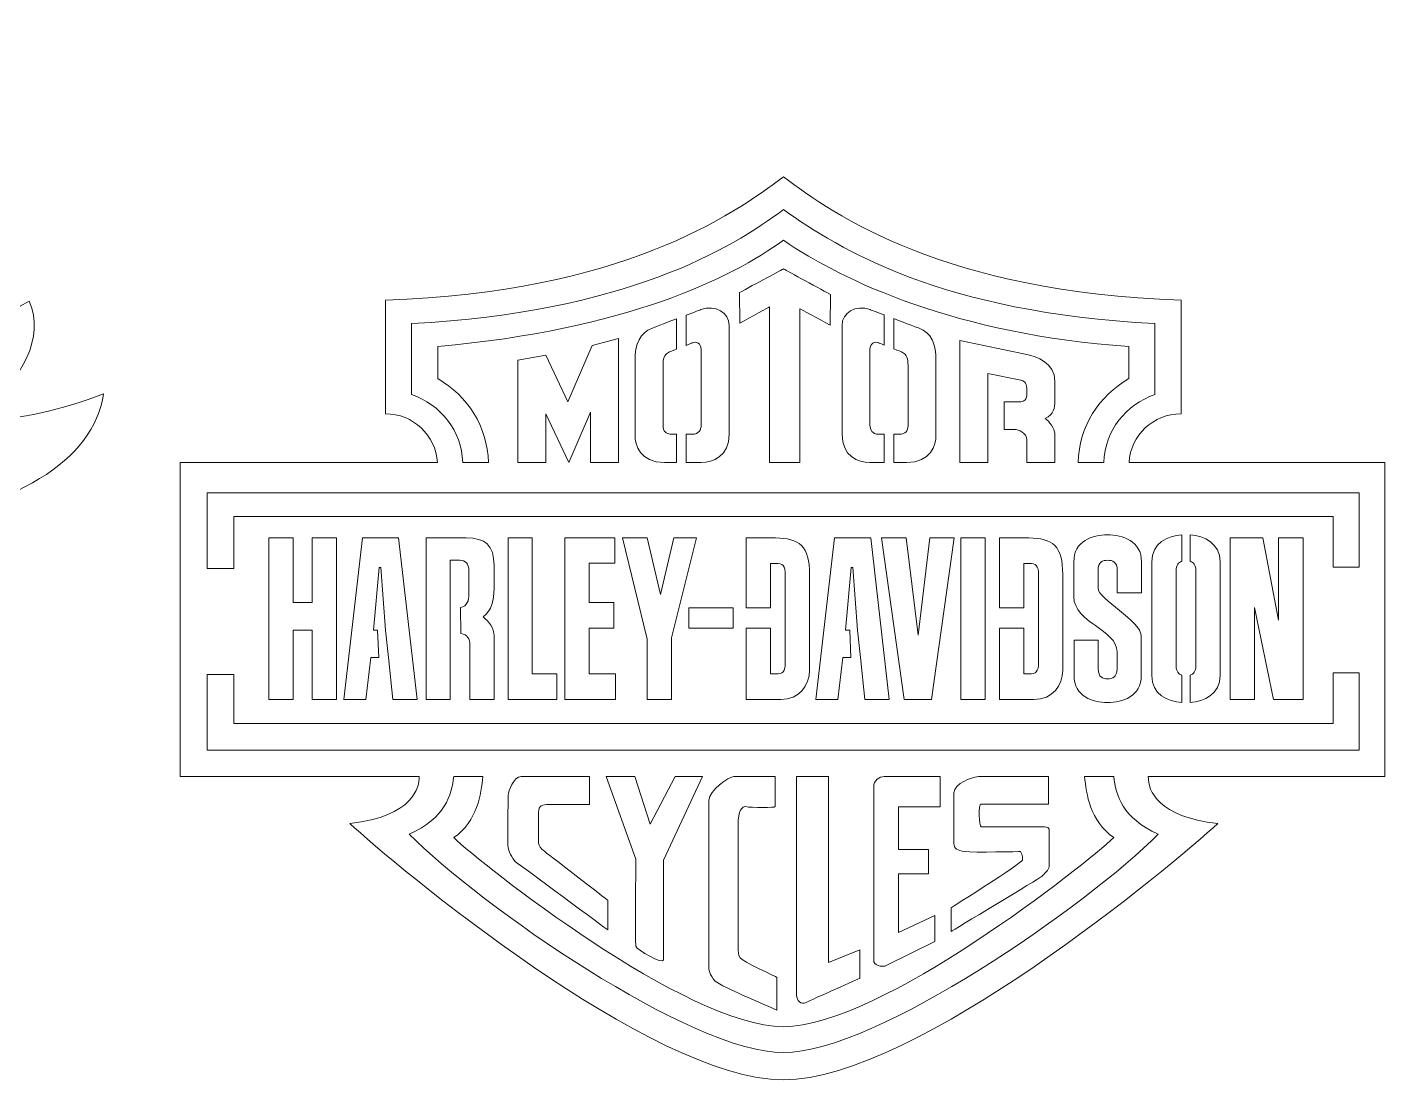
# Model space of a CAD drawing. Header units: centimetres. Extents: x -12.5 to 12.5, y -3.7 to 3.8.
# Drawn here: x 4.15 to 12.47, y -2.7 to 3.75 of the extents above; entities that cross this region are included whole.
import ezdxf

# ---------------------------------------------------------------- set-up
doc = ezdxf.new("R2010")
doc.units = ezdxf.units.CM
doc.header["$MEASUREMENT"] = 0
doc.layers.add('Plan 1', color=7, linetype='Continuous')

msp = doc.modelspace()

# ---------------------------------------------------------------- linework, layer by layer
at = {"layer": 'Plan 1', "color": 250, "lineweight": 9}
msp.add_open_spline([(-0.26837, -0.59444), (-0.1673, -0.52948), (-0.09577, -0.45429), (-0.05385, -0.36895), (-0.03342, -0.32734), (-0.04514, -0.32334), (-0.01389, -0.35905), (0.1823, -0.58306), (0.32922, -0.61087), (0.42685, -0.44243), (0.45782, -0.38902), (0.44171, -0.39193), (0.49049, -0.44534), (0.81585, -0.80156), (0.96455, -0.79445), (0.93663, -0.42398), (0.93249, -0.36918), (0.92263, -0.37112), (0.97046, -0.39899), (1.44143, -0.67319), (1.6545, -0.65971), (1.60968, -0.35852), (1.60629, -0.33559), (1.59968, -0.33134), (1.61966, -0.34218), (1.91588, -0.50306), (2.13148, -0.57934), (2.26646, -0.57099), (2.32168, -0.56757), (2.30865, -0.48404), (2.29386, -0.44019), (2.2817, -0.40408), (2.27605, -0.4152), (2.33242, -0.41548), (3.50563, -0.42144), (3.73003, -0.21936), (3.00559, 0.19074), (2.95384, 0.22005), (2.96058, 0.21266), (3.01716, 0.21553), (3.54695, 0.24241), (3.8519, 0.35441), (3.93198, 0.55153), (3.6333, 0.57308), (3.4047, 0.60522), (3.24619, 0.64791), (3.188, 0.66357), (3.1953, 0.66001), (3.24887, 0.66893), (4.09151, 0.8096), (4.54691, 1.0873), (4.61503, 1.50206), (4.34388, 1.40106), (4.10176, 1.34754), (3.88869, 1.3415), (3.82016, 1.33958), (3.83163, 1.33654), (3.87691, 1.38009), (4.11341, 1.60765), (4.25796, 1.84354), (4.15791, 2.07143), (3.5455, 1.71635), (2.4313, 1.66568), (0.74523, 1.97669), (0.59473, 2.00447), (0.85352, 2.15896), (0.87905, 2.17063), (0.78114, 2.27267), (0.62005, 2.30564), (0.39579, 2.26952), (0.34094, 2.2607), (0.35712, 2.25101), (0.33061, 2.29151), (0.27436, 2.37743), (0.15644, 2.42854), (-0.02316, 2.44482), (-0.06968, 2.44901), (-0.05787, 2.44506), (-0.09386, 2.47509), (-0.27593, 2.627), (-0.53132, 2.77924), (-0.86155, 2.94237), (-0.89905, 2.96089), (-0.85824, 2.99615), (-0.82321, 3.02225), (-0.78057, 3.05402), (-0.78452, 3.05281), (-0.84607, 3.07955), (-0.92905, 3.11557), (-1.00173, 3.09805), (-1.09842, 3.1593), (-1.79481, 3.60043), (-2.30053, 3.75067), (-2.69903, 3.64786), (-2.93338, 3.58239), (-3.02402, 3.42331), (-2.9332, 3.17931), (-2.82663, 2.89298), (-3.16417, 3.41529), (-3.43205, 3.36751), (-3.43576, 3.44551), (-3.43894, 3.50586), (-3.44096, 3.54298), (-3.44448, 3.6078), (-3.43919, 3.5844), (-3.50176, 3.53949), (-3.63598, 3.44313), (-3.84282, 3.34119), (-4.1131, 3.23372), (-4.25967, 3.17545), (-4.17687, 3.32747), (-4.13287, 3.39489), (-4.28616, 3.45263), (-4.40737, 3.26886), (-4.53997, 3.21664), (-4.71502, 3.14771), (-4.89259, 3.08463), (-5.07266, 3.02746), (-5.2286, 2.97794), (-5.09941, 3.14547), (-5.07341, 3.1922), (-4.87136, 3.5554), (-4.98507, 3.70972), (-5.49553, 3.65827), (-5.85361, 3.62227), (-6.61685, 3.31579), (-6.97126, 3.17078), (-7.16793, 3.09038), (-7.14066, 3.04476), (-7.37402, 3.04577), (-7.42752, 3.04598), (-7.44476, 3.06089), (-7.42823, 2.99718), (-7.41691, 2.95356), (-7.38609, 2.91313), (-7.31619, 2.86643), (-7.47183, 2.86732), (-7.60328, 2.80726), (-7.66863, 2.68627), (-7.80045, 2.75444), (-7.92407, 2.73609), (-8.03951, 2.63121), (-8.19881, 2.44322), (-8.38681, 2.33269), (-8.60351, 2.29965), (-8.72112, 2.28173), (-8.74387, 2.21355), (-8.72526, 2.11947), (-8.70971, 2.04087), (-8.71874, 2.06413), (-8.81574, 2.04724), (-10.44569, 1.76341), (-11.48918, 1.80607), (-11.96556, 2.16238), (-12.05755, 1.99806), (-11.96641, 1.77188), (-11.71247, 1.47369), (-11.66, 1.41207), (-11.61356, 1.39212), (-11.70468, 1.41081), (-11.99714, 1.47086), (-12.27052, 1.51775), (-12.48756, 1.57274), (-12.22604, 1.10906), (-11.86897, 0.84216), (-11.41638, 0.77205), (-11.18082, 0.73567), (-11.45851, 0.72054), (-11.52099, 0.72007), (-11.52099, 0.72007), (-11.90601, 0.71724), (-11.90601, 0.71724), (-11.68018, 0.43773), (-11.38577, 0.25386), (-11.04343, 0.19141), (-10.98575, 0.18091), (-10.93903, 0.19192), (-11.00097, 0.1605), (-11.21198, 0.05351), (-11.50491, -0.13886), (-11.07062, -0.19761), (-10.83502, -0.22947), (-10.56863, -0.23761), (-10.27145, -0.22198), (-10.23243, -0.21994), (-10.24295, -0.21658), (-10.24346, -0.2566), (-10.24678, -0.5148), (-10.04931, -0.5201), (-9.65109, -0.27249), (-9.62682, -0.25742), (-9.63025, -0.25334), (-9.6289, -0.27989), (-9.61477, -0.55704), (-9.41809, -0.56274), (-9.0389, -0.29694), (-8.98779, -0.26113), (-8.99884, -0.25433), (-8.98698, -0.30914), (-8.93548, -0.54657), (-8.7773, -0.56051), (-8.51247, -0.35091), (-8.47473, -0.32105), (-8.48581, -0.32032), (-8.47301, -0.36511), (-8.41515, -0.56746), (-8.28192, -0.56237), (-8.07337, -0.34981), (-8.07337, -0.34981), (-8.05723, -0.33311), (-8.05723, -0.33311), (-8.04669, -0.34318), (-8.03613, -0.35286), (-8.02557, -0.36215), (-7.90411, -0.46901), (-7.78108, -0.52484), (-7.65652, -0.52958)], degree=3, knots=[0, 0, 0, 0, 0.0138889, 0.0138889, 0.0138889, 0.0277778, 0.0277778, 0.0277778, 0.0416667, 0.0416667, 0.0416667, 0.0555556, 0.0555556, 0.0555556, 0.0694444, 0.0694444, 0.0694444, 0.0833333, 0.0833333, 0.0833333, 0.0972222, 0.0972222, 0.0972222, 0.1111111, 0.1111111, 0.1111111, 0.125, 0.125, 0.125, 0.1388889, 0.1388889, 0.1388889, 0.1527778, 0.1527778, 0.1527778, 0.1666667, 0.1666667, 0.1666667, 0.1805556, 0.1805556, 0.1805556, 0.1944444, 0.1944444, 0.1944444, 0.2083333, 0.2083333, 0.2083333, 0.2222222, 0.2222222, 0.2222222, 0.2361111, 0.2361111, 0.2361111, 0.25, 0.25, 0.25, 0.2638889, 0.2638889, 0.2638889, 0.2777778, 0.2777778, 0.2777778, 0.2916667, 0.2916667, 0.2916667, 0.3055556, 0.3055556, 0.3055556, 0.3194444, 0.3194444, 0.3194444, 0.3333333, 0.3333333, 0.3333333, 0.3472222, 0.3472222, 0.3472222, 0.3611111, 0.3611111, 0.3611111, 0.375, 0.375, 0.375, 0.3888889, 0.3888889, 0.3888889, 0.4027778, 0.4027778, 0.4027778, 0.4166667, 0.4166667, 0.4166667, 0.4305556, 0.4305556, 0.4305556, 0.4444444, 0.4444444, 0.4444444, 0.4583333, 0.4583333, 0.4583333, 0.4722222, 0.4722222, 0.4722222, 0.4861111, 0.4861111, 0.4861111, 0.5, 0.5, 0.5, 0.5138889, 0.5138889, 0.5138889, 0.5277778, 0.5277778, 0.5277778, 0.5416667, 0.5416667, 0.5416667, 0.5555556, 0.5555556, 0.5555556, 0.5694444, 0.5694444, 0.5694444, 0.5833333, 0.5833333, 0.5833333, 0.5972222, 0.5972222, 0.5972222, 0.6111111, 0.6111111, 0.6111111, 0.625, 0.625, 0.625, 0.6388889, 0.6388889, 0.6388889, 0.6527778, 0.6527778, 0.6527778, 0.6666667, 0.6666667, 0.6666667, 0.6805556, 0.6805556, 0.6805556, 0.6944444, 0.6944444, 0.6944444, 0.7083333, 0.7083333, 0.7083333, 0.7222222, 0.7222222, 0.7222222, 0.7361111, 0.7361111, 0.7361111, 0.75, 0.75, 0.75, 0.7638889, 0.7638889, 0.7638889, 0.7777778, 0.7777778, 0.7777778, 0.7916667, 0.7916667, 0.7916667, 0.8055556, 0.8055556, 0.8055556, 0.8194444, 0.8194444, 0.8194444, 0.8333333, 0.8333333, 0.8333333, 0.8472222, 0.8472222, 0.8472222, 0.8611111, 0.8611111, 0.8611111, 0.875, 0.875, 0.875, 0.8888889, 0.8888889, 0.8888889, 0.9027778, 0.9027778, 0.9027778, 0.9166667, 0.9166667, 0.9166667, 0.9305556, 0.9305556, 0.9305556, 0.9444444, 0.9444444, 0.9444444, 0.9583333, 0.9583333, 0.9583333, 0.9722222, 0.9722222, 0.9722222, 0.9861111, 0.9861111, 0.9861111, 1, 1, 1, 1], dxfattribs=at)
at = {"layer": 'Plan 1', "color": 240, "lineweight": 9}
for points, knots in [([(12.4733, 1.08161), (12.4733, 1.08161), (10.90465, 1.08161), (10.90465, 1.08161), (10.9143, 1.24835), (11.05345, 1.38024), (11.22378, 1.38024), (11.22378, 1.38024), (11.22378, 2.07667), (11.22378, 2.07667), (9.77475, 2.12703), (9.09661, 2.59656), (8.78448, 2.83404), (8.47235, 2.59656), (7.79228, 2.12703), (6.34325, 2.07667), (6.34325, 2.07667), (6.34325, 1.38024), (6.34325, 1.38024), (6.51358, 1.38024), (6.65274, 1.24835), (6.66239, 1.08161), (6.66239, 1.08161), (5.08515, 1.08161), (5.08515, 1.08161), (5.08515, 1.08161), (5.08515, -0.84407), (5.08515, -0.84407), (5.08515, -0.84407), (6.55111, -0.84407), (6.55111, -0.84407), (6.55111, -0.90563), (6.51829, -1.0879), (6.12445, -1.13136), (6.3943, -1.3776), (7.96762, -2.70298), (8.78448, -2.70298), (9.60133, -2.70298), (11.17873, -1.3776), (11.44859, -1.13136), (11.08027, -1.09152), (11.02193, -0.93097), (11.02193, -0.84407), (11.02193, -0.84407), (12.4733, -0.84407), (12.4733, -0.84407), (12.4733, -0.84407), (12.4733, 1.08161), (12.4733, 1.08161)], [0, 0, 0, 0, 0.0625, 0.0625, 0.0625, 0.125, 0.125, 0.125, 0.1875, 0.1875, 0.1875, 0.25, 0.25, 0.25, 0.3125, 0.3125, 0.3125, 0.375, 0.375, 0.375, 0.4375, 0.4375, 0.4375, 0.5, 0.5, 0.5, 0.5625, 0.5625, 0.5625, 0.625, 0.625, 0.625, 0.6875, 0.6875, 0.6875, 0.75, 0.75, 0.75, 0.8125, 0.8125, 0.8125, 0.875, 0.875, 0.875, 0.9375, 0.9375, 0.9375, 1, 1, 1, 1]), ([(6.97491, 1.08161), (6.97491, 1.08161), (6.81749, 1.08161), (6.81749, 1.08161), (6.81148, 1.27939), (6.68179, 1.43527), (6.50336, 1.4992), (6.50336, 1.4992), (6.50362, 1.93361), (6.50362, 1.93361), (7.81495, 2.00114), (8.46205, 2.39189), (8.78448, 2.63206), (9.13027, 2.38848), (9.75207, 2.00114), (11.06341, 1.93361), (11.06341, 1.93361), (11.06276, 1.4992), (11.06276, 1.4992), (10.88433, 1.43527), (10.75555, 1.27939), (10.74954, 1.08161), (10.74954, 1.08161), (10.59211, 1.08161), (10.59211, 1.08161), (10.59722, 1.30555), (10.72049, 1.48925), (10.90243, 1.59619), (10.90243, 1.59619), (10.90288, 1.79293), (10.90288, 1.79293), (9.84405, 1.86703), (9.1527, 2.19294), (8.78448, 2.4445), (8.46293, 2.21008), (7.81651, 1.896), (6.66415, 1.79293), (6.66415, 1.79293), (6.66461, 1.59619), (6.66461, 1.59619), (6.84654, 1.48925), (6.96981, 1.30555), (6.97491, 1.08161)], [0, 0, 0, 0, 0.0714286, 0.0714286, 0.0714286, 0.1428571, 0.1428571, 0.1428571, 0.2142857, 0.2142857, 0.2142857, 0.2857143, 0.2857143, 0.2857143, 0.3571429, 0.3571429, 0.3571429, 0.4285714, 0.4285714, 0.4285714, 0.5, 0.5, 0.5, 0.5714286, 0.5714286, 0.5714286, 0.6428571, 0.6428571, 0.6428571, 0.7142857, 0.7142857, 0.7142857, 0.7857143, 0.7857143, 0.7857143, 0.8571429, 0.8571429, 0.8571429, 0.9285714, 0.9285714, 0.9285714, 1, 1, 1, 1]), ([(8.88498, 1.08161), (8.88498, 1.08161), (8.699, 1.08161), (8.699, 1.08161), (8.699, 1.08161), (8.699, 2.03542), (8.699, 2.03542), (8.699, 2.03542), (8.58192, 1.97166), (8.51626, 1.93591), (8.51626, 1.93591), (8.51573, 2.12374), (8.51573, 2.12374), (8.60114, 2.16989), (8.78448, 2.26898), (8.78448, 2.26898), (8.78448, 2.26898), (8.98585, 2.15957), (9.07234, 2.11259), (9.07234, 2.11259), (9.07195, 1.92423), (9.07195, 1.92423), (9.00724, 1.95894), (8.88498, 2.02455), (8.88498, 2.02455), (8.88498, 2.02455), (8.88498, 1.08161), (8.88498, 1.08161)], [0, 0, 0, 0, 0.1111111, 0.1111111, 0.1111111, 0.2222222, 0.2222222, 0.2222222, 0.3333333, 0.3333333, 0.3333333, 0.4444444, 0.4444444, 0.4444444, 0.5555556, 0.5555556, 0.5555556, 0.6666667, 0.6666667, 0.6666667, 0.7777778, 0.7777778, 0.7777778, 0.8888889, 0.8888889, 0.8888889, 1, 1, 1, 1]), ([(8.27963, 1.08161), (8.27963, 1.08161), (8.23633, 1.08161), (8.18778, 1.08161), (8.18778, 1.08161), (8.18778, 1.25503), (8.18778, 1.25503), (8.2095, 1.25503), (8.22676, 1.25503), (8.22676, 1.25503), (8.26505, 1.25503), (8.27963, 1.28038), (8.27963, 1.31117), (8.27963, 1.31117), (8.27963, 1.77469), (8.27963, 1.77469), (8.27963, 1.81451), (8.25046, 1.82539), (8.22493, 1.81451), (8.22493, 1.81451), (8.20892, 1.80823), (8.18778, 1.79995), (8.18778, 1.79995), (8.18778, 1.98478), (8.18778, 1.98478), (8.23817, 2.004), (8.27781, 2.01912), (8.27781, 2.01912), (8.36897, 2.05171), (8.45102, 2.00101), (8.45102, 1.92135), (8.45102, 1.92135), (8.45102, 1.25503), (8.45102, 1.25503), (8.45102, 1.12105), (8.35439, 1.08161), (8.27963, 1.08161)], [0, 0, 0, 0, 0.0833333, 0.0833333, 0.0833333, 0.1666667, 0.1666667, 0.1666667, 0.25, 0.25, 0.25, 0.3333333, 0.3333333, 0.3333333, 0.4166667, 0.4166667, 0.4166667, 0.5, 0.5, 0.5, 0.5833333, 0.5833333, 0.5833333, 0.6666667, 0.6666667, 0.6666667, 0.75, 0.75, 0.75, 0.8333333, 0.8333333, 0.8333333, 0.9166667, 0.9166667, 0.9166667, 1, 1, 1, 1]), ([(9.31528, 1.08161), (9.24053, 1.08161), (9.14389, 1.12105), (9.14389, 1.25503), (9.14389, 1.25503), (9.14389, 1.92135), (9.14389, 1.92135), (9.14389, 2.00101), (9.22593, 2.05171), (9.31711, 2.01912), (9.31711, 2.01912), (9.35416, 2.00498), (9.40216, 1.98667), (9.40216, 1.98667), (9.40216, 1.8019), (9.40216, 1.8019), (9.38354, 1.8092), (9.36998, 1.81451), (9.36998, 1.81451), (9.34445, 1.82539), (9.31528, 1.81451), (9.31528, 1.77469), (9.31528, 1.77469), (9.31528, 1.31117), (9.31528, 1.31117), (9.31528, 1.28038), (9.32987, 1.25503), (9.36816, 1.25503), (9.36816, 1.25503), (9.38284, 1.25503), (9.40216, 1.25503), (9.40216, 1.25503), (9.40216, 1.08161), (9.40216, 1.08161), (9.35567, 1.08161), (9.31528, 1.08161), (9.31528, 1.08161)], [0, 0, 0, 0, 0.0833333, 0.0833333, 0.0833333, 0.1666667, 0.1666667, 0.1666667, 0.25, 0.25, 0.25, 0.3333333, 0.3333333, 0.3333333, 0.4166667, 0.4166667, 0.4166667, 0.5, 0.5, 0.5, 0.5833333, 0.5833333, 0.5833333, 0.6666667, 0.6666667, 0.6666667, 0.75, 0.75, 0.75, 0.8333333, 0.8333333, 0.8333333, 0.9166667, 0.9166667, 0.9166667, 1, 1, 1, 1]), ([(7.87484, 1.24779), (7.87484, 1.24779), (7.87484, 1.70407), (7.87484, 1.70407), (7.87303, 1.81271), (7.90584, 1.87608), (7.97878, 1.90505), (7.97878, 1.90505), (8.05346, 1.93354), (8.12816, 1.96203), (8.12816, 1.96203), (8.12816, 1.77658), (8.12816, 1.77658), (8.10477, 1.76741), (8.08636, 1.7602), (8.08636, 1.7602), (8.04989, 1.74209), (8.04625, 1.71674), (8.04625, 1.67692), (8.04625, 1.67692), (8.04625, 1.30754), (8.04625, 1.30754), (8.04625, 1.27496), (8.06083, 1.25503), (8.10095, 1.25503), (8.10095, 1.25503), (8.11229, 1.25503), (8.12816, 1.25503), (8.12816, 1.25503), (8.12816, 1.08161), (8.12816, 1.08161), (8.08789, 1.08161), (8.05536, 1.08161), (8.05536, 1.08161), (7.90584, 1.08161), (7.87303, 1.19167), (7.87484, 1.24779)], [0, 0, 0, 0, 0.0833333, 0.0833333, 0.0833333, 0.1666667, 0.1666667, 0.1666667, 0.25, 0.25, 0.25, 0.3333333, 0.3333333, 0.3333333, 0.4166667, 0.4166667, 0.4166667, 0.5, 0.5, 0.5, 0.5833333, 0.5833333, 0.5833333, 0.6666667, 0.6666667, 0.6666667, 0.75, 0.75, 0.75, 0.8333333, 0.8333333, 0.8333333, 0.9166667, 0.9166667, 0.9166667, 1, 1, 1, 1]), ([(9.53955, 1.08161), (9.53955, 1.08161), (9.50432, 1.08161), (9.46178, 1.08161), (9.46178, 1.08161), (9.46178, 1.25503), (9.46178, 1.25503), (9.48021, 1.25503), (9.49397, 1.25503), (9.49397, 1.25503), (9.53408, 1.25503), (9.54867, 1.27496), (9.54867, 1.30754), (9.54867, 1.30754), (9.54867, 1.67692), (9.54867, 1.67692), (9.54867, 1.71674), (9.54502, 1.74209), (9.50855, 1.7602), (9.50855, 1.7602), (9.48749, 1.76846), (9.46178, 1.77853), (9.46178, 1.77853), (9.46178, 1.96393), (9.46178, 1.96393), (9.53811, 1.93482), (9.61613, 1.90505), (9.61613, 1.90505), (9.68907, 1.87608), (9.72188, 1.81271), (9.72007, 1.70407), (9.72007, 1.70407), (9.72007, 1.24779), (9.72007, 1.24779), (9.72188, 1.19167), (9.68907, 1.08161), (9.53955, 1.08161)], [0, 0, 0, 0, 0.0833333, 0.0833333, 0.0833333, 0.1666667, 0.1666667, 0.1666667, 0.25, 0.25, 0.25, 0.3333333, 0.3333333, 0.3333333, 0.4166667, 0.4166667, 0.4166667, 0.5, 0.5, 0.5, 0.5833333, 0.5833333, 0.5833333, 0.6666667, 0.6666667, 0.6666667, 0.75, 0.75, 0.75, 0.8333333, 0.8333333, 0.8333333, 0.9166667, 0.9166667, 0.9166667, 1, 1, 1, 1]), ([(7.32785, 1.08161), (7.32785, 1.08161), (7.15646, 1.08161), (7.15646, 1.08161), (7.15646, 1.08161), (7.15646, 1.7095), (7.15646, 1.7095), (7.15646, 1.7095), (7.32785, 1.74028), (7.32785, 1.74028), (7.32785, 1.74028), (7.46277, 1.4542), (7.46277, 1.4542), (7.46277, 1.4542), (7.61229, 1.80004), (7.61229, 1.80004), (7.61229, 1.80004), (7.77274, 1.84168), (7.77274, 1.84168), (7.77274, 1.84168), (7.77274, 1.08161), (7.77274, 1.08161), (7.77274, 1.08161), (7.60135, 1.08161), (7.60135, 1.08161), (7.60135, 1.08161), (7.60135, 1.39083), (7.60135, 1.39083), (7.60135, 1.39083), (7.46824, 1.08161), (7.46824, 1.08161), (7.46824, 1.08161), (7.32785, 1.37997), (7.32785, 1.37997), (7.32785, 1.37997), (7.32785, 1.08161), (7.32785, 1.08161)], [0, 0, 0, 0, 0.0833333, 0.0833333, 0.0833333, 0.1666667, 0.1666667, 0.1666667, 0.25, 0.25, 0.25, 0.3333333, 0.3333333, 0.3333333, 0.4166667, 0.4166667, 0.4166667, 0.5, 0.5, 0.5, 0.5833333, 0.5833333, 0.5833333, 0.6666667, 0.6666667, 0.6666667, 0.75, 0.75, 0.75, 0.8333333, 0.8333333, 0.8333333, 0.9166667, 0.9166667, 0.9166667, 1, 1, 1, 1]), ([(9.86593, 1.08161), (9.86593, 1.08161), (9.86593, 1.829), (9.86593, 1.829), (9.86593, 1.829), (10.278, 1.7439), (10.278, 1.7439), (10.33635, 1.73123), (10.4494, 1.69321), (10.4494, 1.58095), (10.4494, 1.58095), (10.4494, 1.45964), (10.4494, 1.45964), (10.4494, 1.41618), (10.44393, 1.37816), (10.38922, 1.351), (10.41475, 1.33652), (10.4494, 1.28763), (10.4494, 1.25865), (10.4494, 1.22969), (10.4494, 1.08161), (10.4494, 1.08161), (10.4494, 1.08161), (10.278, 1.08161), (10.278, 1.08161), (10.278, 1.08161), (10.278, 1.22064), (10.278, 1.22064), (10.278, 1.26409), (10.22513, 1.284), (10.20142, 1.284), (10.20142, 1.284), (10.17226, 1.284), (10.13852, 1.284), (10.13852, 1.284), (10.13852, 1.4542), (10.13852, 1.4542), (10.18912, 1.4542), (10.23971, 1.4542), (10.23971, 1.4542), (10.27253, 1.4542), (10.278, 1.48318), (10.278, 1.51396), (10.278, 1.54474), (10.278, 1.57913), (10.24153, 1.58638), (10.24153, 1.58638), (10.03732, 1.62803), (10.03732, 1.62803), (10.03732, 1.62803), (10.03732, 1.4542), (10.03732, 1.4542), (10.03732, 1.4542), (10.03732, 1.284), (10.03732, 1.284), (10.03732, 1.284), (10.03732, 1.08161), (10.03732, 1.08161), (10.03732, 1.08161), (9.86593, 1.08161), (9.86593, 1.08161)], [0, 0, 0, 0, 0.05, 0.05, 0.05, 0.1, 0.1, 0.1, 0.15, 0.15, 0.15, 0.2, 0.2, 0.2, 0.25, 0.25, 0.25, 0.3, 0.3, 0.3, 0.35, 0.35, 0.35, 0.4, 0.4, 0.4, 0.45, 0.45, 0.45, 0.5, 0.5, 0.5, 0.55, 0.55, 0.55, 0.6, 0.6, 0.6, 0.65, 0.65, 0.65, 0.7, 0.7, 0.7, 0.75, 0.75, 0.75, 0.8, 0.8, 0.8, 0.85, 0.85, 0.85, 0.9, 0.9, 0.9, 0.95, 0.95, 0.95, 1, 1, 1, 1]), ([(12.15604, 0.44072), (12.15604, 0.61967), (12.15604, 0.75168), (12.15604, 0.75168), (12.15604, 0.75168), (5.41335, 0.75168), (5.41335, 0.75168), (5.41335, 0.75168), (5.41335, 0.61519), (5.41335, 0.43166), (5.41335, 0.43166), (5.24925, 0.43166), (5.24925, 0.43166), (5.24925, 0.69278), (5.24925, 0.89653), (5.24925, 0.89653), (5.24925, 0.89653), (12.31649, 0.89653), (12.31649, 0.89653), (12.31649, 0.89653), (12.31649, 0.69748), (12.31649, 0.44072), (12.31649, 0.44072), (12.15604, 0.44072), (12.15604, 0.44072)], [0, 0, 0, 0, 0.125, 0.125, 0.125, 0.25, 0.25, 0.25, 0.375, 0.375, 0.375, 0.5, 0.5, 0.5, 0.625, 0.625, 0.625, 0.75, 0.75, 0.75, 0.875, 0.875, 0.875, 1, 1, 1, 1]), ([(5.62815, -0.3709), (5.62815, -0.3709), (5.62815, 0.61918), (5.62815, 0.61918), (5.62815, 0.61918), (5.77659, 0.61918), (5.77659, 0.61918), (5.77659, 0.61918), (5.77659, 0.22326), (5.77659, 0.22326), (5.77659, 0.22326), (5.89385, 0.22326), (5.89385, 0.22326), (5.89385, 0.22326), (5.89385, 0.61918), (5.89385, 0.61918), (5.89385, 0.61918), (6.04228, 0.61918), (6.04228, 0.61918), (6.04228, 0.61918), (6.04228, -0.3709), (6.04228, -0.3709), (6.04228, -0.3709), (5.89385, -0.3709), (5.89385, -0.3709), (5.89385, -0.3709), (5.89385, 0.05411), (5.89385, 0.05411), (5.89385, 0.05411), (5.77659, 0.05411), (5.77659, 0.05411), (5.77659, 0.05411), (5.77659, -0.3709), (5.77659, -0.3709), (5.77659, -0.3709), (5.62815, -0.3709), (5.62815, -0.3709)], [0, 0, 0, 0, 0.0833333, 0.0833333, 0.0833333, 0.1666667, 0.1666667, 0.1666667, 0.25, 0.25, 0.25, 0.3333333, 0.3333333, 0.3333333, 0.4166667, 0.4166667, 0.4166667, 0.5, 0.5, 0.5, 0.5833333, 0.5833333, 0.5833333, 0.6666667, 0.6666667, 0.6666667, 0.75, 0.75, 0.75, 0.8333333, 0.8333333, 0.8333333, 0.9166667, 0.9166667, 0.9166667, 1, 1, 1, 1]), ([(6.08829, -0.3709), (6.08829, -0.3709), (6.20172, 0.61918), (6.20172, 0.61918), (6.20172, 0.61918), (6.42437, 0.61918), (6.42437, 0.61918), (6.42437, 0.61918), (6.5378, -0.3709), (6.5378, -0.3709), (6.5378, -0.3709), (6.38796, -0.3709), (6.38796, -0.3709), (6.38796, -0.3709), (6.36178, -0.11339), (6.36178, -0.11339), (6.36178, -0.11339), (6.34413, 0.05396), (6.34413, 0.05396), (6.34413, 0.05396), (6.31514, 0.43841), (6.31514, 0.43841), (6.31514, 0.43841), (6.30535, 0.43841), (6.30535, 0.43841), (6.30535, 0.43841), (6.27076, 0.05396), (6.27076, 0.05396), (6.27076, 0.05396), (6.28118, 0.05396), (6.29417, 0.05396), (6.29417, 0.05396), (6.30212, -0.11339), (6.30212, -0.11339), (6.27684, -0.11339), (6.2531, -0.11339), (6.2531, -0.11339), (6.2531, -0.11339), (6.22272, -0.3709), (6.22272, -0.3709), (6.22272, -0.3709), (6.08829, -0.3709), (6.08829, -0.3709)], [0, 0, 0, 0, 0.0714286, 0.0714286, 0.0714286, 0.1428571, 0.1428571, 0.1428571, 0.2142857, 0.2142857, 0.2142857, 0.2857143, 0.2857143, 0.2857143, 0.3571429, 0.3571429, 0.3571429, 0.4285714, 0.4285714, 0.4285714, 0.5, 0.5, 0.5, 0.5714286, 0.5714286, 0.5714286, 0.6428571, 0.6428571, 0.6428571, 0.7142857, 0.7142857, 0.7142857, 0.7857143, 0.7857143, 0.7857143, 0.8571429, 0.8571429, 0.8571429, 0.9285714, 0.9285714, 0.9285714, 1, 1, 1, 1]), ([(6.59244, -0.3709), (6.59244, -0.3709), (6.59244, 0.61918), (6.59244, 0.61918), (6.59244, 0.61918), (6.83772, 0.61918), (6.83772, 0.61918), (6.95675, 0.61918), (7.00951, 0.57746), (7.00951, 0.44953), (7.00951, 0.44953), (7.00951, 0.30908), (7.00951, 0.30908), (7.00951, 0.23538), (6.996, 0.17771), (6.94269, 0.13579), (6.95042, 0.12702), (7.00765, 0.08911), (7.00938, 0.02205), (7.00938, 0.02205), (7.00948, -0.3709), (7.00948, -0.3709), (7.00948, -0.3709), (6.86104, -0.3709), (6.86104, -0.3709), (6.86104, -0.3709), (6.86106, -0.03974), (6.86106, -0.03974), (6.86106, 0.00273), (6.84819, 0.02464), (6.8068, 0.03378), (6.8068, 0.03378), (6.80365, 0.1934), (6.80365, 0.1934), (6.84602, 0.19929), (6.8556, 0.23951), (6.8556, 0.27292), (6.8556, 0.27292), (6.8556, 0.42153), (6.8556, 0.42153), (6.8556, 0.45908), (6.8332, 0.48288), (6.79959, 0.48288), (6.79959, 0.48288), (6.74087, 0.48288), (6.74087, 0.48288), (6.74087, 0.48288), (6.74087, 0.19266), (6.74087, 0.19266), (6.74087, 0.19266), (6.74087, 0.0391), (6.74087, 0.0391), (6.74087, 0.0391), (6.74087, -0.3709), (6.74087, -0.3709), (6.74087, -0.3709), (6.59244, -0.3709), (6.59244, -0.3709)], [0, 0, 0, 0, 0.0526316, 0.0526316, 0.0526316, 0.1052632, 0.1052632, 0.1052632, 0.1578947, 0.1578947, 0.1578947, 0.2105263, 0.2105263, 0.2105263, 0.2631579, 0.2631579, 0.2631579, 0.3157895, 0.3157895, 0.3157895, 0.3684211, 0.3684211, 0.3684211, 0.4210526, 0.4210526, 0.4210526, 0.4736842, 0.4736842, 0.4736842, 0.5263158, 0.5263158, 0.5263158, 0.5789474, 0.5789474, 0.5789474, 0.6315789, 0.6315789, 0.6315789, 0.6842105, 0.6842105, 0.6842105, 0.7368421, 0.7368421, 0.7368421, 0.7894737, 0.7894737, 0.7894737, 0.8421053, 0.8421053, 0.8421053, 0.8947368, 0.8947368, 0.8947368, 0.9473684, 0.9473684, 0.9473684, 1, 1, 1, 1]), ([(7.09536, -0.3709), (7.09536, -0.3709), (7.09536, 0.61918), (7.09536, 0.61918), (7.09536, 0.61918), (7.24381, 0.61918), (7.24381, 0.61918), (7.24381, 0.61918), (7.24381, -0.21441), (7.24381, -0.21441), (7.24381, -0.21441), (7.39456, -0.21441), (7.39456, -0.21441), (7.39456, -0.21441), (7.39456, -0.3709), (7.39456, -0.3709), (7.39456, -0.3709), (7.09536, -0.3709), (7.09536, -0.3709)], [0, 0, 0, 0, 0.1666667, 0.1666667, 0.1666667, 0.3333333, 0.3333333, 0.3333333, 0.5, 0.5, 0.5, 0.6666667, 0.6666667, 0.6666667, 0.8333333, 0.8333333, 0.8333333, 1, 1, 1, 1]), ([(7.44431, -0.3709), (7.44431, -0.3709), (7.44431, 0.61918), (7.44431, 0.61918), (7.44431, 0.61918), (7.75108, 0.61918), (7.75108, 0.61918), (7.75108, 0.61918), (7.75108, 0.46451), (7.75108, 0.46451), (7.75108, 0.46451), (7.59274, 0.46451), (7.59274, 0.46451), (7.59274, 0.46451), (7.59274, 0.22271), (7.59274, 0.22271), (7.59274, 0.22271), (7.74409, 0.22271), (7.74409, 0.22271), (7.74409, 0.22271), (7.74409, 0.06623), (7.74409, 0.06623), (7.74409, 0.06623), (7.59274, 0.06623), (7.59274, 0.06623), (7.59274, 0.06623), (7.59274, -0.21441), (7.59274, -0.21441), (7.59274, -0.21441), (7.75388, -0.21441), (7.75388, -0.21441), (7.75388, -0.21441), (7.75388, -0.3709), (7.75388, -0.3709), (7.75388, -0.3709), (7.44431, -0.3709), (7.44431, -0.3709)], [0, 0, 0, 0, 0.0833333, 0.0833333, 0.0833333, 0.1666667, 0.1666667, 0.1666667, 0.25, 0.25, 0.25, 0.3333333, 0.3333333, 0.3333333, 0.4166667, 0.4166667, 0.4166667, 0.5, 0.5, 0.5, 0.5833333, 0.5833333, 0.5833333, 0.6666667, 0.6666667, 0.6666667, 0.75, 0.75, 0.75, 0.8333333, 0.8333333, 0.8333333, 0.9166667, 0.9166667, 0.9166667, 1, 1, 1, 1]), ([(7.94975, -0.00101), (7.94975, -0.00101), (7.79712, 0.61918), (7.79712, 0.61918), (7.79712, 0.61918), (7.94975, 0.61918), (7.94975, 0.61918), (7.94975, 0.61918), (8.02976, 0.27328), (8.02976, 0.27328), (8.02976, 0.27328), (8.11219, 0.61918), (8.11219, 0.61918), (8.11219, 0.61918), (8.25082, 0.61918), (8.25082, 0.61918), (8.25082, 0.61918), (8.09818, 0.00594), (8.09818, 0.00594), (8.09818, 0.00594), (8.09818, -0.3709), (8.09818, -0.3709), (8.09818, -0.3709), (7.94975, -0.3709), (7.94975, -0.3709), (7.94975, -0.3709), (7.94975, -0.00101), (7.94975, -0.00101)], [0, 0, 0, 0, 0.1111111, 0.1111111, 0.1111111, 0.2222222, 0.2222222, 0.2222222, 0.3333333, 0.3333333, 0.3333333, 0.4444444, 0.4444444, 0.4444444, 0.5555556, 0.5555556, 0.5555556, 0.6666667, 0.6666667, 0.6666667, 0.7777778, 0.7777778, 0.7777778, 0.8888889, 0.8888889, 0.8888889, 1, 1, 1, 1]), ([(8.55644, 0.19039), (8.55644, 0.41397), (8.55644, 0.61918), (8.55644, 0.61918), (8.55644, 0.61918), (8.73568, 0.61918), (8.73568, 0.61918), (8.88271, 0.61918), (8.94433, 0.56912), (8.94433, 0.3953), (8.94433, 0.3953), (8.94433, -0.19152), (8.94433, -0.19152), (8.94433, -0.28607), (8.88271, -0.3709), (8.76789, -0.3709), (8.76789, -0.3709), (8.55644, -0.3709), (8.55644, -0.3709), (8.55644, -0.3709), (8.55644, -0.16103), (8.55644, 0.06546), (8.55644, 0.06546), (8.70488, 0.06546), (8.70488, 0.06546), (8.70488, -0.08228), (8.70488, -0.21468), (8.70488, -0.21468), (8.70488, -0.21468), (8.73989, -0.21468), (8.73989, -0.21468), (8.7777, -0.21468), (8.7959, -0.20495), (8.7959, -0.14098), (8.7959, -0.14098), (8.7959, 0.38926), (8.7959, 0.38926), (8.7959, 0.45323), (8.7777, 0.46296), (8.73989, 0.46296), (8.73989, 0.46296), (8.70488, 0.46296), (8.70488, 0.46296), (8.70488, 0.46296), (8.70488, 0.33506), (8.70488, 0.19039), (8.70488, 0.19039), (8.55644, 0.19039), (8.55644, 0.19039)], [0, 0, 0, 0, 0.0625, 0.0625, 0.0625, 0.125, 0.125, 0.125, 0.1875, 0.1875, 0.1875, 0.25, 0.25, 0.25, 0.3125, 0.3125, 0.3125, 0.375, 0.375, 0.375, 0.4375, 0.4375, 0.4375, 0.5, 0.5, 0.5, 0.5625, 0.5625, 0.5625, 0.625, 0.625, 0.625, 0.6875, 0.6875, 0.6875, 0.75, 0.75, 0.75, 0.8125, 0.8125, 0.8125, 0.875, 0.875, 0.875, 0.9375, 0.9375, 0.9375, 1, 1, 1, 1]), ([(8.98374, -0.3709), (8.98374, -0.3709), (9.09717, 0.61918), (9.09717, 0.61918), (9.09717, 0.61918), (9.31983, 0.61918), (9.31983, 0.61918), (9.31983, 0.61918), (9.43325, -0.3709), (9.43325, -0.3709), (9.43325, -0.3709), (9.28341, -0.3709), (9.28341, -0.3709), (9.28341, -0.3709), (9.25723, -0.11339), (9.25723, -0.11339), (9.25723, -0.11339), (9.23959, 0.05396), (9.23959, 0.05396), (9.23959, 0.05396), (9.2106, 0.43841), (9.2106, 0.43841), (9.2106, 0.43841), (9.2008, 0.43841), (9.2008, 0.43841), (9.2008, 0.43841), (9.16622, 0.05396), (9.16622, 0.05396), (9.16622, 0.05396), (9.17786, 0.05396), (9.19186, 0.05396), (9.19186, 0.05396), (9.19719, -0.11339), (9.19719, -0.11339), (9.17205, -0.11339), (9.14856, -0.11339), (9.14856, -0.11339), (9.14856, -0.11339), (9.11818, -0.3709), (9.11818, -0.3709), (9.11818, -0.3709), (8.98374, -0.3709), (8.98374, -0.3709)], [0, 0, 0, 0, 0.0714286, 0.0714286, 0.0714286, 0.1428571, 0.1428571, 0.1428571, 0.2142857, 0.2142857, 0.2142857, 0.2857143, 0.2857143, 0.2857143, 0.3571429, 0.3571429, 0.3571429, 0.4285714, 0.4285714, 0.4285714, 0.5, 0.5, 0.5, 0.5714286, 0.5714286, 0.5714286, 0.6428571, 0.6428571, 0.6428571, 0.7142857, 0.7142857, 0.7142857, 0.7857143, 0.7857143, 0.7857143, 0.8571429, 0.8571429, 0.8571429, 0.9285714, 0.9285714, 0.9285714, 1, 1, 1, 1]), ([(9.52592, -0.3709), (9.52592, -0.3709), (9.38654, 0.61918), (9.38654, 0.61918), (9.38654, 0.61918), (9.53788, 0.61918), (9.53788, 0.61918), (9.53788, 0.61918), (9.60997, 0.02381), (9.60997, 0.02381), (9.60997, 0.02381), (9.68189, 0.61918), (9.68189, 0.61918), (9.68189, 0.61918), (9.8314, 0.61918), (9.8314, 0.61918), (9.8314, 0.61918), (9.69202, -0.3709), (9.69202, -0.3709), (9.69202, -0.3709), (9.52592, -0.3709), (9.52592, -0.3709)], [0, 0, 0, 0, 0.1428571, 0.1428571, 0.1428571, 0.2857143, 0.2857143, 0.2857143, 0.4285714, 0.4285714, 0.4285714, 0.5714286, 0.5714286, 0.5714286, 0.7142857, 0.7142857, 0.7142857, 0.8571429, 0.8571429, 0.8571429, 1, 1, 1, 1]), ([(9.8733, -0.3709), (9.8733, -0.3709), (9.8733, 0.61918), (9.8733, 0.61918), (9.8733, 0.61918), (10.02173, 0.61918), (10.02173, 0.61918), (10.02173, 0.61918), (10.02173, -0.3709), (10.02173, -0.3709), (10.02173, -0.3709), (9.8733, -0.3709), (9.8733, -0.3709)], [0, 0, 0, 0, 0.25, 0.25, 0.25, 0.5, 0.5, 0.5, 0.75, 0.75, 0.75, 1, 1, 1, 1]), ([(10.10992, 0.19056), (10.10992, 0.41407), (10.10992, 0.61918), (10.10992, 0.61918), (10.10992, 0.61918), (10.28916, 0.61918), (10.28916, 0.61918), (10.43619, 0.61918), (10.49782, 0.56912), (10.49782, 0.3953), (10.49782, 0.3953), (10.49782, -0.19152), (10.49782, -0.19152), (10.49782, -0.28607), (10.43619, -0.3709), (10.32137, -0.3709), (10.32137, -0.3709), (10.10992, -0.3709), (10.10992, -0.3709), (10.10992, -0.3709), (10.10992, -0.16092), (10.10992, 0.06564), (10.10992, 0.06564), (10.25835, 0.06564), (10.25835, 0.06564), (10.25835, -0.08218), (10.25835, -0.21468), (10.25835, -0.21468), (10.25835, -0.21468), (10.29336, -0.21468), (10.29336, -0.21468), (10.33118, -0.21468), (10.34938, -0.20495), (10.34938, -0.14098), (10.34938, -0.14098), (10.34938, 0.38926), (10.34938, 0.38926), (10.34938, 0.45323), (10.33118, 0.46296), (10.29336, 0.46296), (10.29336, 0.46296), (10.25835, 0.46296), (10.25835, 0.46296), (10.25835, 0.46296), (10.25835, 0.33516), (10.25835, 0.19056), (10.25835, 0.19056), (10.10992, 0.19056), (10.10992, 0.19056)], [0, 0, 0, 0, 0.0625, 0.0625, 0.0625, 0.125, 0.125, 0.125, 0.1875, 0.1875, 0.1875, 0.25, 0.25, 0.25, 0.3125, 0.3125, 0.3125, 0.375, 0.375, 0.375, 0.4375, 0.4375, 0.4375, 0.5, 0.5, 0.5, 0.5625, 0.5625, 0.5625, 0.625, 0.625, 0.625, 0.6875, 0.6875, 0.6875, 0.75, 0.75, 0.75, 0.8125, 0.8125, 0.8125, 0.875, 0.875, 0.875, 0.9375, 0.9375, 0.9375, 1, 1, 1, 1]), ([(10.56564, 0.47178), (10.56564, 0.6011), (10.68063, 0.63865), (10.77165, 0.63865), (10.86408, 0.63865), (10.98088, 0.6011), (10.98088, 0.47178), (10.98088, 0.47178), (10.98088, 0.28311), (10.98088, 0.28311), (10.98088, 0.28311), (10.83245, 0.28311), (10.83245, 0.28311), (10.83245, 0.28311), (10.83245, 0.42125), (10.83245, 0.42125), (10.83245, 0.4713), (10.80245, 0.48243), (10.77305, 0.48243), (10.74224, 0.48243), (10.71408, 0.4713), (10.71408, 0.42125), (10.71408, 0.42125), (10.71408, 0.31155), (10.71408, 0.31155), (10.71408, 0.24063), (10.97906, 0.1152), (10.97906, 0.01508), (10.97906, 0.01508), (10.97906, -0.2235), (10.97906, -0.2235), (10.97906, -0.35282), (10.86408, -0.39037), (10.77165, -0.39037), (10.68063, -0.39037), (10.56746, -0.35282), (10.56746, -0.2235), (10.56746, -0.2235), (10.56746, -0.00812), (10.56746, -0.00812), (10.56746, -0.00812), (10.7159, -0.00812), (10.7159, -0.00812), (10.7159, -0.00812), (10.7159, -0.18383), (10.7159, -0.18383), (10.7159, -0.23388), (10.74224, -0.24501), (10.77305, -0.24501), (10.80245, -0.24501), (10.83062, -0.23388), (10.83062, -0.18383), (10.83062, -0.18383), (10.83062, -0.07953), (10.83062, -0.07953), (10.83062, 0.05952), (10.56564, 0.09803), (10.56564, 0.25934), (10.56564, 0.25934), (10.56564, 0.47178), (10.56564, 0.47178)], [0, 0, 0, 0, 0.05, 0.05, 0.05, 0.1, 0.1, 0.1, 0.15, 0.15, 0.15, 0.2, 0.2, 0.2, 0.25, 0.25, 0.25, 0.3, 0.3, 0.3, 0.35, 0.35, 0.35, 0.4, 0.4, 0.4, 0.45, 0.45, 0.45, 0.5, 0.5, 0.5, 0.55, 0.55, 0.55, 0.6, 0.6, 0.6, 0.65, 0.65, 0.65, 0.7, 0.7, 0.7, 0.75, 0.75, 0.75, 0.8, 0.8, 0.8, 0.85, 0.85, 0.85, 0.9, 0.9, 0.9, 0.95, 0.95, 0.95, 1, 1, 1, 1]), ([(11.04438, 0.47178), (11.04438, 0.5899), (11.14183, 0.63146), (11.22807, 0.63776), (11.22807, 0.63776), (11.22807, 0.47543), (11.22807, 0.47543), (11.20812, 0.46926), (11.19282, 0.45337), (11.19282, 0.41762), (11.19282, 0.41762), (11.19282, -0.16391), (11.19282, -0.16391), (11.19282, -0.19966), (11.20811, -0.21556), (11.22807, -0.22172), (11.22807, -0.22172), (11.22807, -0.38948), (11.22807, -0.38948), (11.14183, -0.38318), (11.04438, -0.34162), (11.04438, -0.2235), (11.04438, -0.2235), (11.04438, 0.47178), (11.04438, 0.47178)], [0, 0, 0, 0, 0.125, 0.125, 0.125, 0.25, 0.25, 0.25, 0.375, 0.375, 0.375, 0.5, 0.5, 0.5, 0.625, 0.625, 0.625, 0.75, 0.75, 0.75, 0.875, 0.875, 0.875, 1, 1, 1, 1]), ([(11.27916, 0.47543), (11.27916, 0.47543), (11.27916, 0.63756), (11.27916, 0.63756), (11.36515, 0.63058), (11.46285, 0.58866), (11.46285, 0.47178), (11.46285, 0.47178), (11.46285, -0.2235), (11.46285, -0.2235), (11.46285, -0.34038), (11.36515, -0.38229), (11.27916, -0.38928), (11.27916, -0.38928), (11.27916, -0.22171), (11.27916, -0.22171), (11.29911, -0.21555), (11.31441, -0.19965), (11.31441, -0.16391), (11.31441, -0.16391), (11.31441, 0.41762), (11.31441, 0.41762), (11.31441, 0.45336), (11.29911, 0.46926), (11.27916, 0.47543)], [0, 0, 0, 0, 0.125, 0.125, 0.125, 0.25, 0.25, 0.25, 0.375, 0.375, 0.375, 0.5, 0.5, 0.5, 0.625, 0.625, 0.625, 0.75, 0.75, 0.75, 0.875, 0.875, 0.875, 1, 1, 1, 1]), ([(11.52367, -0.3709), (11.52367, -0.3709), (11.52367, 0.61918), (11.52367, 0.61918), (11.52367, 0.61918), (11.72445, 0.61918), (11.72445, 0.61918), (11.72445, 0.61918), (11.82146, 0.1158), (11.82146, 0.1158), (11.82146, 0.1158), (11.82146, 0.61918), (11.82146, 0.61918), (11.82146, 0.61918), (11.97247, 0.61918), (11.97247, 0.61918), (11.97247, 0.61918), (11.97247, -0.3709), (11.97247, -0.3709), (11.97247, -0.3709), (11.7909, -0.3709), (11.7909, -0.3709), (11.7909, -0.3709), (11.67285, 0.19273), (11.67285, 0.19273), (11.67285, 0.19273), (11.67285, -0.3709), (11.67285, -0.3709), (11.67285, -0.3709), (11.52367, -0.3709), (11.52367, -0.3709)], [0, 0, 0, 0, 0.1, 0.1, 0.1, 0.2, 0.2, 0.2, 0.3, 0.3, 0.3, 0.4, 0.4, 0.4, 0.5, 0.5, 0.5, 0.6, 0.6, 0.6, 0.7, 0.7, 0.7, 0.8, 0.8, 0.8, 0.9, 0.9, 0.9, 1, 1, 1, 1]), ([(8.20487, 0.06546), (8.20487, 0.06546), (8.20487, 0.19039), (8.20487, 0.19039), (8.20487, 0.19039), (8.47655, 0.19039), (8.47655, 0.19039), (8.47655, 0.19039), (8.47655, 0.06546), (8.47655, 0.06546), (8.47655, 0.06546), (8.20487, 0.06546), (8.20487, 0.06546)], [0, 0, 0, 0, 0.25, 0.25, 0.25, 0.5, 0.5, 0.5, 0.75, 0.75, 0.75, 1, 1, 1, 1]), ([(5.24925, -0.68233), (5.24925, -0.68233), (5.24925, -0.47857), (5.24925, -0.21745), (5.24925, -0.21745), (5.41335, -0.21745), (5.41335, -0.21745), (5.41335, -0.39178), (5.41335, -0.51936), (5.41335, -0.51936), (5.41335, -0.51936), (12.15604, -0.51936), (12.15604, -0.51936), (12.15604, -0.51936), (12.15604, -0.38735), (12.15604, -0.2084), (12.15604, -0.2084), (12.31649, -0.2084), (12.31649, -0.2084), (12.31649, -0.47385), (12.31649, -0.68233), (12.31649, -0.68233), (12.31649, -0.68233), (5.24925, -0.68233), (5.24925, -0.68233)], [0, 0, 0, 0, 0.125, 0.125, 0.125, 0.25, 0.25, 0.25, 0.375, 0.375, 0.375, 0.5, 0.5, 0.5, 0.625, 0.625, 0.625, 0.75, 0.75, 0.75, 0.875, 0.875, 0.875, 1, 1, 1, 1]), ([(6.76262, -0.84407), (6.76262, -0.84407), (6.9413, -0.84407), (6.9413, -0.84407), (6.93036, -0.94908), (6.90848, -1.11687), (6.76262, -1.21827), (6.93036, -1.3776), (8.18643, -2.37707), (8.78448, -2.37707), (9.38253, -2.37707), (10.64267, -1.3776), (10.81042, -1.21827), (10.66454, -1.11687), (10.64267, -0.94908), (10.63173, -0.84407), (10.63173, -0.84407), (10.81042, -0.84407), (10.81042, -0.84407), (10.825, -0.95632), (10.86147, -1.09877), (11.08392, -1.19654), (10.65361, -1.63109), (9.35336, -2.5364), (8.78448, -2.5364), (8.2156, -2.5364), (6.91943, -1.63109), (6.48911, -1.19654), (6.71156, -1.09877), (6.74803, -0.95632), (6.76262, -0.84407)], [0, 0, 0, 0, 0.1, 0.1, 0.1, 0.2, 0.2, 0.2, 0.3, 0.3, 0.3, 0.4, 0.4, 0.4, 0.5, 0.5, 0.5, 0.6, 0.6, 0.6, 0.7, 0.7, 0.7, 0.8, 0.8, 0.8, 0.9, 0.9, 0.9, 1, 1, 1, 1]), ([(7.09684, -0.96062), (7.09684, -0.93145), (7.12946, -0.84407), (7.17514, -0.84407), (7.17514, -0.84407), (7.59598, -0.84407), (7.59598, -0.84407), (7.59598, -0.84407), (7.59598, -1.01569), (7.59598, -1.01569), (7.59598, -1.01569), (7.34478, -1.01569), (7.34478, -1.01569), (7.30563, -1.01246), (7.2828, -1.02541), (7.2828, -1.06104), (7.2828, -1.06104), (7.2828, -1.25218), (7.2828, -1.25218), (7.2828, -1.26514), (7.29911, -1.29106), (7.31215, -1.29753), (7.32194, -1.30402), (7.7069, -1.60205), (7.7069, -1.60205), (7.7069, -1.60205), (7.7069, -1.78346), (7.7069, -1.78346), (7.7069, -1.78346), (7.16535, -1.38176), (7.14904, -1.37204), (7.12946, -1.35908), (7.10337, -1.31374), (7.09684, -1.28134), (7.09032, -1.24894), (7.09684, -0.98978), (7.09684, -0.96062)], [0, 0, 0, 0, 0.0833333, 0.0833333, 0.0833333, 0.1666667, 0.1666667, 0.1666667, 0.25, 0.25, 0.25, 0.3333333, 0.3333333, 0.3333333, 0.4166667, 0.4166667, 0.4166667, 0.5, 0.5, 0.5, 0.5833333, 0.5833333, 0.5833333, 0.6666667, 0.6666667, 0.6666667, 0.75, 0.75, 0.75, 0.8333333, 0.8333333, 0.8333333, 0.9166667, 0.9166667, 0.9166667, 1, 1, 1, 1]), ([(8.12106, -0.84407), (8.12106, -0.84407), (8.28742, -0.84407), (8.28742, -0.84407), (8.28742, -0.84407), (8.04927, -1.35597), (8.04927, -1.35597), (8.04927, -1.35597), (8.04927, -1.96825), (8.04927, -1.96825), (8.04927, -1.9974), (7.8829, -1.90669), (7.87965, -1.88401), (7.87311, -1.86133), (7.87965, -1.34949), (7.87965, -1.34949), (7.87965, -1.34949), (7.69695, -0.84407), (7.69695, -0.84407), (7.69695, -0.84407), (7.87311, -0.84407), (7.87311, -0.84407), (7.87311, -0.84407), (7.96772, -1.13567), (7.96772, -1.13567), (7.96772, -1.13567), (8.12106, -0.84407), (8.12106, -0.84407)], [0, 0, 0, 0, 0.1111111, 0.1111111, 0.1111111, 0.2222222, 0.2222222, 0.2222222, 0.3333333, 0.3333333, 0.3333333, 0.4444444, 0.4444444, 0.4444444, 0.5555556, 0.5555556, 0.5555556, 0.6666667, 0.6666667, 0.6666667, 0.7777778, 0.7777778, 0.7777778, 0.8888889, 0.8888889, 0.8888889, 1, 1, 1, 1]), ([(8.32691, -0.98933), (8.32691, -0.92776), (8.45089, -0.84407), (8.48025, -0.84407), (8.48025, -0.84407), (8.73471, -0.84407), (8.73471, -0.84407), (8.73471, -0.84407), (8.73471, -1.0282), (8.73471, -1.0282), (8.73471, -1.03468), (8.58791, -1.03468), (8.55201, -1.0282), (8.53245, -1.02497), (8.50635, -1.05087), (8.50635, -1.14158), (8.50635, -1.14158), (8.50635, -1.89316), (8.50635, -1.89316), (8.50635, -1.90935), (8.50635, -1.93852), (8.5194, -1.95472), (8.52918, -1.97415), (8.7445, -2.07458), (8.7445, -2.07458), (8.7445, -2.07458), (8.7445, -2.27543), (8.7445, -2.27543), (8.7445, -2.27543), (8.39869, -2.12965), (8.36607, -2.09726), (8.33018, -2.06162), (8.32691, -2.02275), (8.32691, -2.00655), (8.32691, -2.00655), (8.32691, -0.98933), (8.32691, -0.98933)], [0, 0, 0, 0, 0.0833333, 0.0833333, 0.0833333, 0.1666667, 0.1666667, 0.1666667, 0.25, 0.25, 0.25, 0.3333333, 0.3333333, 0.3333333, 0.4166667, 0.4166667, 0.4166667, 0.5, 0.5, 0.5, 0.5833333, 0.5833333, 0.5833333, 0.6666667, 0.6666667, 0.6666667, 0.75, 0.75, 0.75, 0.8333333, 0.8333333, 0.8333333, 0.9166667, 0.9166667, 0.9166667, 1, 1, 1, 1]), ([(8.86511, -0.84407), (8.86511, -0.84407), (9.06085, -0.84407), (9.06085, -0.84407), (9.06085, -0.84407), (9.06085, -1.98383), (9.06085, -1.98383), (9.06085, -1.98383), (9.25333, -1.90608), (9.25333, -1.90608), (9.25333, -1.90608), (9.25333, -2.081), (9.25333, -2.081), (9.25333, -2.081), (8.96623, -2.20735), (8.92056, -2.23003), (8.89447, -2.24299), (8.86511, -2.22032), (8.86511, -2.18144), (8.86511, -2.18144), (8.86511, -0.84407), (8.86511, -0.84407)], [0, 0, 0, 0, 0.1428571, 0.1428571, 0.1428571, 0.2857143, 0.2857143, 0.2857143, 0.4285714, 0.4285714, 0.4285714, 0.5714286, 0.5714286, 0.5714286, 0.7142857, 0.7142857, 0.7142857, 0.8571429, 0.8571429, 0.8571429, 1, 1, 1, 1]), ([(9.40322, -0.84407), (9.40322, -0.84407), (9.74576, -0.84407), (9.74576, -0.84407), (9.74576, -0.84407), (9.74576, -1.02864), (9.74576, -1.02864), (9.74576, -1.02864), (9.49131, -1.02864), (9.49131, -1.02864), (9.49131, -1.02864), (9.49131, -1.29105), (9.49131, -1.29105), (9.49131, -1.29105), (9.67399, -1.29105), (9.67399, -1.29105), (9.67399, -1.29105), (9.67399, -1.44007), (9.67399, -1.44007), (9.67399, -1.44007), (9.49131, -1.44007), (9.49131, -1.44007), (9.49131, -1.44007), (9.49131, -1.79965), (9.49131, -1.79965), (9.49131, -1.79965), (9.71315, -1.696), (9.71315, -1.696), (9.71315, -1.696), (9.71315, -1.85473), (9.71315, -1.85473), (9.71315, -1.85473), (9.41952, -2.00051), (9.41952, -2.00051), (9.38364, -2.01671), (9.33798, -2.00051), (9.33798, -1.96812), (9.33798, -1.96812), (9.33798, -0.90877), (9.33798, -0.90877), (9.33798, -0.86666), (9.37385, -0.84407), (9.40322, -0.84407)], [0, 0, 0, 0, 0.0714286, 0.0714286, 0.0714286, 0.1428571, 0.1428571, 0.1428571, 0.2142857, 0.2142857, 0.2142857, 0.2857143, 0.2857143, 0.2857143, 0.3571429, 0.3571429, 0.3571429, 0.4285714, 0.4285714, 0.4285714, 0.5, 0.5, 0.5, 0.5714286, 0.5714286, 0.5714286, 0.6428571, 0.6428571, 0.6428571, 0.7142857, 0.7142857, 0.7142857, 0.7857143, 0.7857143, 0.7857143, 0.8571429, 0.8571429, 0.8571429, 0.9285714, 0.9285714, 0.9285714, 1, 1, 1, 1]), ([(9.83026, -0.94396), (9.83678, -0.88241), (9.93464, -0.85054), (9.98033, -0.84407), (10.02273, -0.84082), (10.41094, -0.84407), (10.41094, -0.84407), (10.41094, -0.84407), (10.41094, -1.01201), (10.41094, -1.01201), (10.41094, -1.01201), (9.99664, -1.01201), (9.99664, -1.01201), (9.98033, -1.01201), (9.9836, -1.15129), (9.99664, -1.15129), (9.99664, -1.15129), (10.36854, -1.15129), (10.36854, -1.15129), (10.42073, -1.15129), (10.41421, -1.16426), (10.41421, -1.18693), (10.41421, -1.18693), (10.41421, -1.39427), (10.41421, -1.39427), (10.41421, -1.41694), (10.38159, -1.44287), (10.36854, -1.45582), (10.35875, -1.46554), (9.81395, -1.79274), (9.81395, -1.79274), (9.81395, -1.79274), (9.81395, -1.64695), (9.81395, -1.64695), (9.81395, -1.64695), (10.24784, -1.37483), (10.2511, -1.35539), (10.25762, -1.32624), (10.23805, -1.30356), (10.23805, -1.30356), (10.23805, -1.30356), (9.95097, -1.31004), (9.89876, -1.30356), (9.84984, -1.29709), (9.83026, -1.28737), (9.83026, -1.25173), (9.83026, -1.21933), (9.82699, -1.00553), (9.83026, -0.94396)], [0, 0, 0, 0, 0.0625, 0.0625, 0.0625, 0.125, 0.125, 0.125, 0.1875, 0.1875, 0.1875, 0.25, 0.25, 0.25, 0.3125, 0.3125, 0.3125, 0.375, 0.375, 0.375, 0.4375, 0.4375, 0.4375, 0.5, 0.5, 0.5, 0.5625, 0.5625, 0.5625, 0.625, 0.625, 0.625, 0.6875, 0.6875, 0.6875, 0.75, 0.75, 0.75, 0.8125, 0.8125, 0.8125, 0.875, 0.875, 0.875, 0.9375, 0.9375, 0.9375, 1, 1, 1, 1])]:
    msp.add_open_spline(points, degree=3, knots=knots, dxfattribs=at)

doc.saveas('drawing.dxf')
